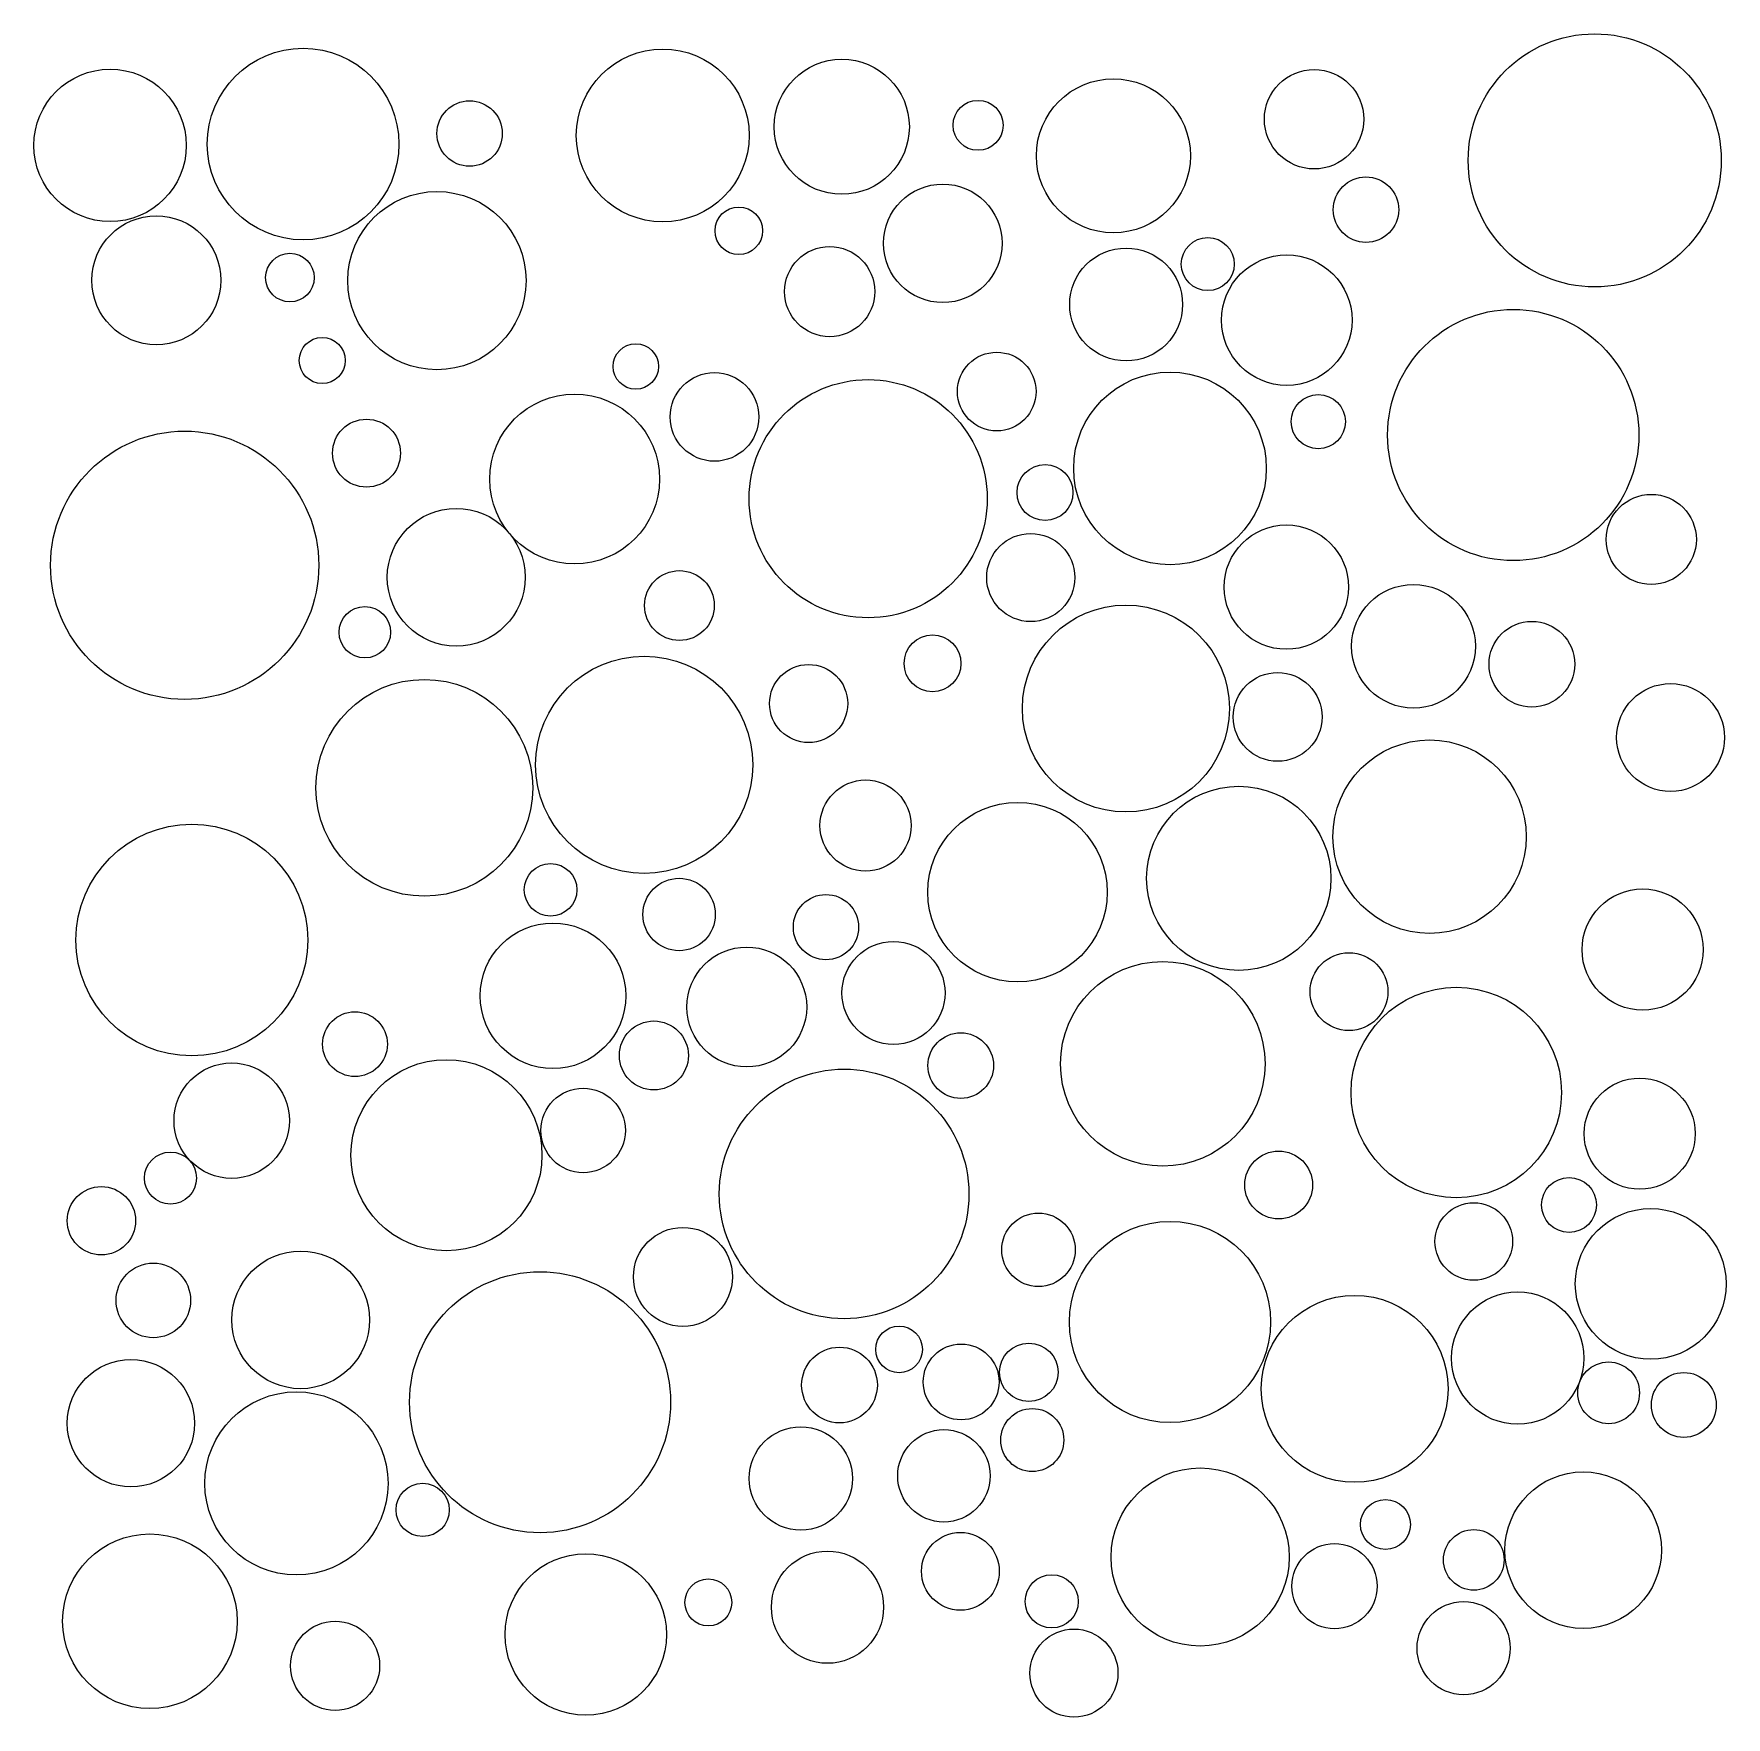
# Model space of a CAD drawing. Header units: metres. Extents: x 0.1 to 74.9, y 0.1 to 74.4.
import ezdxf

# ---------------------------------------------------------------- set-up
doc = ezdxf.new("R2010")
doc.units = ezdxf.units.M
doc.layers.add('Aridos', color=7, linetype='Continuous')
doc.layers.add('Poros', color=7, linetype='Continuous')

msp = doc.modelspace()

# ---------------------------------------------------------------- linework, layer by layer
at = {"layer": 'Aridos'}
for centre, radius in [((69.044, 68.846), 5.592), ((11.971, 69.568), 4.234), ((27.86, 69.948), 3.818), ((35.774, 70.33), 2.984), ((3.441, 69.508), 3.368), ((56.645, 70.666), 2.198), ((47.774, 69.047), 3.403), ((41.793, 70.395), 1.104), ((58.934, 66.667), 1.446), ((17.883, 63.532), 3.938), ((40.235, 65.181), 2.619), ((31.222, 65.735), 1.05), ((5.483, 63.548), 2.85), ((35.237, 63.048), 1.992), ((48.337, 62.477), 2.494), ((55.436, 61.787), 2.884), ((65.442, 56.71), 5.551), ((12.816, 60.003), 1.016), ((26.67, 59.739), 1.004), ((42.619, 58.631), 1.738), ((30.147, 57.511), 1.959), ((36.938, 53.897), 5.262), ((50.276, 55.235), 4.256), ((23.967, 54.766), 3.752), ((56.828, 57.302), 1.197), ((6.737, 50.955), 5.927), ((14.771, 55.909), 1.502), ((44.754, 54.167), 1.235), ((18.735, 50.425), 3.045), ((44.124, 50.413), 1.947), ((55.416, 49.989), 2.748), ((61.035, 47.375), 2.733), ((48.326, 44.625), 4.573), ((39.783, 46.618), 1.257), ((66.267, 46.582), 1.893), ((27.043, 42.138), 4.8), ((34.308, 44.843), 1.727), ((17.328, 41.12), 4.789), ((55.031, 44.254), 1.963), ((72.395, 43.343), 2.384), ((61.746, 38.961), 4.273), ((36.823, 39.453), 2.013), ((53.314, 37.121), 4.071), ((43.54, 36.507), 3.965), ((7.054, 34.393), 5.12), ((22.905, 36.613), 1.162), ((71.161, 33.974), 2.676), ((23.012, 31.929), 3.217), ((31.574, 31.435), 2.648), ((38.058, 32.056), 2.277), ((58.183, 32.112), 1.72), ((49.956, 28.924), 4.519), ((62.925, 27.656), 4.65), ((14.261, 29.793), 1.431), ((27.47, 29.293), 1.524), ((41.028, 28.845), 1.452), ((8.815, 26.413), 2.549), ((18.302, 24.885), 4.222), ((35.876, 23.174), 5.515), ((24.344, 25.98), 1.866), ((71.031, 25.838), 2.454), ((55.079, 23.571), 1.498), ((3.056, 21.989), 1.511), ((67.908, 22.687), 1.212), ((63.699, 21.073), 1.715), ((71.518, 19.2), 3.332), ((28.754, 19.507), 2.188), ((44.464, 20.704), 1.624), ((50.277, 17.516), 4.446), ((11.863, 17.61), 3.042), ((5.351, 18.469), 1.648), ((22.44, 13.969), 5.766), ((65.641, 15.92), 2.924), ((58.435, 14.561), 4.129), ((44.036, 15.292), 1.292), ((4.362, 13.044), 2.814), ((35.672, 14.73), 1.672), ((11.676, 10.383), 4.047), ((33.96, 10.602), 2.282), ((40.285, 10.717), 2.041), ((51.608, 7.129), 3.936), ((68.532, 7.434), 3.46), ((59.794, 8.568), 1.102), ((5.2, 4.293), 3.858), ((41.015, 6.499), 1.719), ((57.546, 5.842), 1.884), ((24.459, 3.705), 3.566), ((35.14, 4.912), 2.478), ((29.875, 5.124), 1.036), ((63.251, 3.102), 2.058), ((13.384, 2.322), 1.969)]:
    msp.add_circle(centre, radius, dxfattribs=at)
at = {"layer": 'Poros'}
for centre, radius in [((19.327, 70.033), 1.446), ((51.945, 64.263), 1.172), ((11.387, 63.666), 1.073), ((71.542, 52.097), 1.991), ((28.598, 49.175), 1.543), ((14.699, 47.995), 1.137), ((28.585, 35.523), 1.6), ((35.074, 34.964), 1.442), ((6.11, 23.875), 1.15), ((38.305, 16.305), 1.033), ((41.048, 14.868), 1.675), ((69.655, 14.386), 1.364), ((72.981, 13.851), 1.433), ((44.191, 12.3), 1.393), ((17.254, 9.212), 1.176), ((63.699, 7.005), 1.339), ((45.049, 5.171), 1.174), ((46.03, 2), 1.946)]:
    msp.add_circle(centre, radius, dxfattribs=at)

doc.saveas('drawing.dxf')
